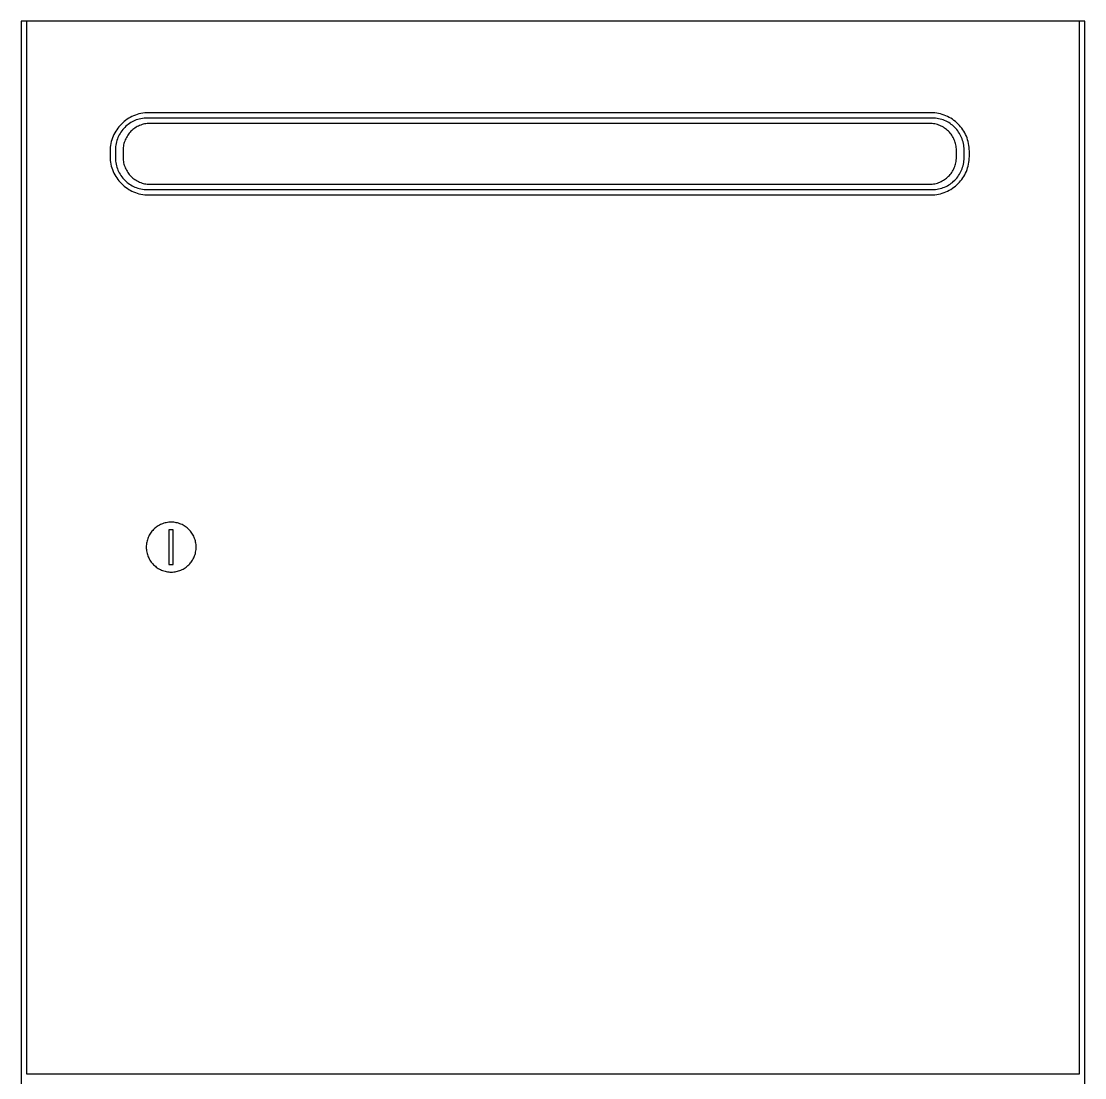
# Model space of a CAD drawing. Header units: millimetres. Extents: x 1075 to 13200, y 678 to 7235.
# Drawn here: x 1531.8 to 1932.8, y 4331 to 4729.5 of the extents above; entities that cross this region are included whole.
import ezdxf

# ---------------------------------------------------------------- set-up
doc = ezdxf.new("R2010")
doc.units = ezdxf.units.MM

msp = doc.modelspace()

# ---------------------------------------------------------------- linework, layer by layer
at = {"color": 0}
msp.add_lwpolyline([(1932.81, 4729.5), (1531.81, 4729.5), (1531.81, 3529.5), (1932.81, 3529.5)], close=True, dxfattribs=at)
for points in [[(1930.81, 4729.5, 0), (1533.81, 4729.5, 0), (1533.81, 4332.5, 0), (1930.81, 4332.5, 0)], [(1889.31, 4680.48, 0), (1889.29, 4681.22, 0), (1889.24, 4681.96, 0), (1889.14, 4682.69, 0), (1889.02, 4683.4, 0), (1888.85, 4684.1, 0), (1888.66, 4684.79, 0), (1888.43, 4685.47, 0), (1888.17, 4686.13, 0), (1887.88, 4686.77, 0), (1887.56, 4687.4, 0), (1887.21, 4688, 0), (1886.83, 4688.59, 0), (1886.42, 4689.16, 0), (1885.99, 4689.71, 0), (1885.54, 4690.24, 0), (1885.06, 4690.74, 0), (1884.55, 4691.22, 0), (1884.02, 4691.68, 0), (1883.48, 4692.11, 0), (1882.91, 4692.52, 0), (1882.32, 4692.89, 0), (1881.71, 4693.24, 0), (1881.08, 4693.56, 0), (1880.44, 4693.86, 0), (1879.78, 4694.12, 0), (1879.11, 4694.34, 0), (1878.42, 4694.54, 0), (1877.72, 4694.7, 0), (1877, 4694.83, 0), (1876.28, 4694.92, 0), (1875.54, 4694.98, 0), (1874.79, 4695, 0), (1579.83, 4695, 0), (1579.08, 4694.98, 0), (1578.35, 4694.92, 0), (1577.62, 4694.83, 0), (1576.91, 4694.7, 0), (1576.2, 4694.54, 0), (1575.52, 4694.34, 0), (1574.84, 4694.12, 0), (1574.18, 4693.86, 0), (1573.54, 4693.56, 0), (1572.91, 4693.24, 0), (1572.31, 4692.89, 0), (1571.72, 4692.52, 0), (1571.15, 4692.11, 0), (1570.6, 4691.68, 0), (1570.07, 4691.22, 0), (1569.57, 4690.74, 0), (1569.09, 4690.24, 0), (1568.63, 4689.71, 0), (1568.2, 4689.16, 0), (1567.79, 4688.59, 0), (1567.41, 4688, 0), (1567.07, 4687.4, 0), (1566.74, 4686.77, 0), (1566.45, 4686.13, 0), (1566.19, 4685.47, 0), (1565.96, 4684.79, 0), (1565.77, 4684.1, 0), (1565.61, 4683.4, 0), (1565.48, 4682.69, 0), (1565.39, 4681.96, 0), (1565.33, 4681.22, 0), (1565.31, 4680.48, 0), (1565.31, 4678.52, 0), (1565.33, 4677.77, 0), (1565.39, 4677.03, 0), (1565.48, 4676.31, 0), (1565.61, 4675.59, 0), (1565.77, 4674.89, 0), (1565.96, 4674.2, 0), (1566.19, 4673.53, 0), (1566.45, 4672.87, 0), (1566.74, 4672.23, 0), (1567.07, 4671.6, 0), (1567.41, 4670.99, 0), (1567.79, 4670.4, 0), (1568.2, 4669.83, 0), (1568.63, 4669.28, 0), (1569.09, 4668.76, 0), (1569.57, 4668.25, 0), (1570.07, 4667.77, 0), (1570.6, 4667.32, 0), (1571.15, 4666.88, 0), (1571.72, 4666.48, 0), (1572.31, 4666.1, 0), (1572.91, 4665.75, 0), (1573.54, 4665.43, 0), (1574.18, 4665.14, 0), (1574.84, 4664.88, 0), (1575.52, 4664.65, 0), (1576.2, 4664.45, 0), (1576.91, 4664.29, 0), (1577.62, 4664.16, 0), (1578.35, 4664.07, 0), (1579.08, 4664.02, 0), (1579.83, 4664, 0), (1874.79, 4664, 0), (1875.54, 4664.02, 0), (1876.28, 4664.07, 0), (1877, 4664.16, 0), (1877.72, 4664.29, 0), (1878.42, 4664.45, 0), (1879.11, 4664.65, 0), (1879.78, 4664.88, 0), (1880.44, 4665.14, 0), (1881.08, 4665.43, 0), (1881.71, 4665.75, 0), (1882.32, 4666.1, 0), (1882.91, 4666.48, 0), (1883.48, 4666.88, 0), (1884.02, 4667.32, 0), (1884.55, 4667.77, 0), (1885.06, 4668.25, 0), (1885.54, 4668.76, 0), (1885.99, 4669.28, 0), (1886.42, 4669.83, 0), (1886.83, 4670.4, 0), (1887.21, 4670.99, 0), (1887.56, 4671.6, 0), (1887.88, 4672.23, 0), (1888.17, 4672.87, 0), (1888.43, 4673.53, 0), (1888.66, 4674.2, 0), (1888.85, 4674.89, 0), (1889.02, 4675.59, 0), (1889.14, 4676.31, 0), (1889.24, 4677.03, 0), (1889.29, 4677.77, 0), (1889.31, 4678.52, 0)], [(1887.31, 4681, 0), (1887.3, 4681.61, 0), (1887.25, 4682.22, 0), (1887.17, 4682.82, 0), (1887.07, 4683.41, 0), (1886.93, 4683.99, 0), (1886.77, 4684.56, 0), (1886.58, 4685.12, 0), (1886.37, 4685.67, 0), (1886.13, 4686.2, 0), (1885.86, 4686.71, 0), (1885.57, 4687.22, 0), (1885.26, 4687.7, 0), (1884.93, 4688.17, 0), (1884.57, 4688.63, 0), (1884.19, 4689.06, 0), (1883.79, 4689.48, 0), (1883.38, 4689.88, 0), (1882.94, 4690.26, 0), (1882.49, 4690.61, 0), (1882.02, 4690.95, 0), (1881.53, 4691.26, 0), (1881.03, 4691.55, 0), (1880.51, 4691.81, 0), (1879.98, 4692.05, 0), (1879.44, 4692.27, 0), (1878.88, 4692.46, 0), (1878.31, 4692.62, 0), (1877.73, 4692.75, 0), (1877.14, 4692.86, 0), (1876.54, 4692.94, 0), (1875.93, 4692.98, 0), (1875.31, 4693, 0), (1579.31, 4693, 0), (1578.69, 4692.98, 0), (1578.09, 4692.94, 0), (1577.49, 4692.86, 0), (1576.89, 4692.75, 0), (1576.31, 4692.62, 0), (1575.74, 4692.46, 0), (1575.19, 4692.27, 0), (1574.64, 4692.05, 0), (1574.11, 4691.81, 0), (1573.59, 4691.55, 0), (1573.09, 4691.26, 0), (1572.6, 4690.95, 0), (1572.13, 4690.61, 0), (1571.68, 4690.26, 0), (1571.24, 4689.88, 0), (1570.83, 4689.48, 0), (1570.43, 4689.06, 0), (1570.05, 4688.63, 0), (1569.7, 4688.17, 0), (1569.36, 4687.7, 0), (1569.05, 4687.22, 0), (1568.76, 4686.71, 0), (1568.5, 4686.2, 0), (1568.26, 4685.67, 0), (1568.04, 4685.12, 0), (1567.85, 4684.56, 0), (1567.69, 4683.99, 0), (1567.56, 4683.41, 0), (1567.45, 4682.82, 0), (1567.37, 4682.22, 0), (1567.33, 4681.61, 0), (1567.31, 4681, 0), (1567.31, 4678, 0), (1567.33, 4677.38, 0), (1567.37, 4676.77, 0), (1567.45, 4676.17, 0), (1567.56, 4675.58, 0), (1567.69, 4675, 0), (1567.85, 4674.43, 0), (1568.04, 4673.87, 0), (1568.26, 4673.33, 0), (1568.5, 4672.8, 0), (1568.76, 4672.28, 0), (1569.05, 4671.78, 0), (1569.36, 4671.29, 0), (1569.7, 4670.82, 0), (1570.05, 4670.37, 0), (1570.43, 4669.93, 0), (1570.83, 4669.51, 0), (1571.24, 4669.12, 0), (1571.68, 4668.74, 0), (1572.13, 4668.38, 0), (1572.6, 4668.05, 0), (1573.09, 4667.74, 0), (1573.59, 4667.45, 0), (1574.11, 4667.18, 0), (1574.64, 4666.94, 0), (1575.19, 4666.73, 0), (1575.74, 4666.54, 0), (1576.31, 4666.38, 0), (1576.89, 4666.24, 0), (1577.49, 4666.14, 0), (1578.09, 4666.06, 0), (1578.69, 4666.01, 0), (1579.31, 4666, 0), (1875.31, 4666, 0), (1875.93, 4666.01, 0), (1876.54, 4666.06, 0), (1877.14, 4666.14, 0), (1877.73, 4666.24, 0), (1878.31, 4666.38, 0), (1878.88, 4666.54, 0), (1879.44, 4666.73, 0), (1879.98, 4666.94, 0), (1880.51, 4667.18, 0), (1881.03, 4667.45, 0), (1881.53, 4667.74, 0), (1882.02, 4668.05, 0), (1882.49, 4668.38, 0), (1882.94, 4668.74, 0), (1883.38, 4669.12, 0), (1883.79, 4669.51, 0), (1884.19, 4669.93, 0), (1884.57, 4670.37, 0), (1884.93, 4670.82, 0), (1885.26, 4671.29, 0), (1885.57, 4671.78, 0), (1885.86, 4672.28, 0), (1886.13, 4672.8, 0), (1886.37, 4673.33, 0), (1886.58, 4673.87, 0), (1886.77, 4674.43, 0), (1886.93, 4675, 0), (1887.07, 4675.58, 0), (1887.17, 4676.17, 0), (1887.25, 4676.77, 0), (1887.3, 4677.38, 0), (1887.31, 4678, 0)], [(1884.42, 4680.8, 0), (1884.41, 4681.33, 0), (1884.37, 4681.84, 0), (1884.3, 4682.35, 0), (1884.21, 4682.85, 0), (1884.1, 4683.34, 0), (1883.96, 4683.82, 0), (1883.8, 4684.3, 0), (1883.62, 4684.76, 0), (1883.42, 4685.21, 0), (1883.19, 4685.65, 0), (1882.95, 4686.07, 0), (1882.68, 4686.48, 0), (1882.4, 4686.88, 0), (1882.1, 4687.27, 0), (1881.78, 4687.64, 0), (1881.44, 4687.99, 0), (1881.09, 4688.33, 0), (1880.72, 4688.64, 0), (1880.33, 4688.95, 0), (1879.94, 4689.23, 0), (1879.52, 4689.49, 0), (1879.1, 4689.74, 0), (1878.66, 4689.96, 0), (1878.21, 4690.17, 0), (1877.75, 4690.35, 0), (1877.28, 4690.51, 0), (1876.79, 4690.65, 0), (1876.3, 4690.76, 0), (1875.8, 4690.85, 0), (1875.29, 4690.91, 0), (1874.78, 4690.95, 0), (1874.26, 4690.97, 0), (1580.37, 4690.97, 0), (1579.84, 4690.95, 0), (1579.33, 4690.91, 0), (1578.82, 4690.85, 0), (1578.32, 4690.76, 0), (1577.83, 4690.65, 0), (1577.35, 4690.51, 0), (1576.87, 4690.35, 0), (1576.41, 4690.17, 0), (1575.96, 4689.96, 0), (1575.52, 4689.74, 0), (1575.1, 4689.49, 0), (1574.69, 4689.23, 0), (1574.29, 4688.95, 0), (1573.9, 4688.64, 0), (1573.53, 4688.33, 0), (1573.18, 4687.99, 0), (1572.84, 4687.64, 0), (1572.53, 4687.27, 0), (1572.22, 4686.88, 0), (1571.94, 4686.48, 0), (1571.68, 4686.07, 0), (1571.43, 4685.65, 0), (1571.21, 4685.21, 0), (1571, 4684.76, 0), (1570.82, 4684.3, 0), (1570.66, 4683.82, 0), (1570.52, 4683.34, 0), (1570.41, 4682.85, 0), (1570.32, 4682.35, 0), (1570.26, 4681.84, 0), (1570.22, 4681.33, 0), (1570.2, 4680.8, 0), (1570.2, 4678.19, 0), (1570.22, 4677.67, 0), (1570.26, 4677.15, 0), (1570.32, 4676.64, 0), (1570.41, 4676.14, 0), (1570.52, 4675.65, 0), (1570.66, 4675.17, 0), (1570.82, 4674.7, 0), (1571, 4674.24, 0), (1571.21, 4673.79, 0), (1571.43, 4673.35, 0), (1571.68, 4672.92, 0), (1571.94, 4672.51, 0), (1572.22, 4672.11, 0), (1572.53, 4671.73, 0), (1572.84, 4671.36, 0), (1573.18, 4671.01, 0), (1573.53, 4670.67, 0), (1573.9, 4670.35, 0), (1574.29, 4670.05, 0), (1574.69, 4669.76, 0), (1575.1, 4669.5, 0), (1575.52, 4669.26, 0), (1575.96, 4669.03, 0), (1576.41, 4668.83, 0), (1576.87, 4668.64, 0), (1577.35, 4668.48, 0), (1577.83, 4668.35, 0), (1578.32, 4668.23, 0), (1578.82, 4668.14, 0), (1579.33, 4668.08, 0), (1579.84, 4668.04, 0), (1580.37, 4668.03, 0), (1874.26, 4668.03, 0), (1874.78, 4668.04, 0), (1875.29, 4668.08, 0), (1875.8, 4668.14, 0), (1876.3, 4668.23, 0), (1876.79, 4668.35, 0), (1877.28, 4668.48, 0), (1877.75, 4668.64, 0), (1878.21, 4668.83, 0), (1878.66, 4669.03, 0), (1879.1, 4669.26, 0), (1879.52, 4669.5, 0), (1879.94, 4669.76, 0), (1880.33, 4670.05, 0), (1880.72, 4670.35, 0), (1881.09, 4670.67, 0), (1881.44, 4671.01, 0), (1881.78, 4671.36, 0), (1882.1, 4671.73, 0), (1882.4, 4672.11, 0), (1882.68, 4672.51, 0), (1882.95, 4672.92, 0), (1883.19, 4673.35, 0), (1883.42, 4673.79, 0), (1883.62, 4674.24, 0), (1883.8, 4674.7, 0), (1883.96, 4675.17, 0), (1884.1, 4675.65, 0), (1884.21, 4676.14, 0), (1884.3, 4676.64, 0), (1884.37, 4677.15, 0), (1884.41, 4677.67, 0), (1884.42, 4678.19, 0)], [(1597.76, 4531.15, 0.48), (1597.75, 4531.63, 0.48), (1597.71, 4532.11, 0.48), (1597.65, 4532.58, 0.48), (1597.57, 4533.04, 0.48), (1597.46, 4533.5, 0.48), (1597.34, 4533.95, 0.48), (1597.19, 4534.38, 0.48), (1597.02, 4534.81, 0.48), (1596.83, 4535.23, 0.48), (1596.62, 4535.63, 0.48), (1596.4, 4536.03, 0.48), (1596.15, 4536.41, 0.48), (1595.89, 4536.78, 0.48), (1595.61, 4537.13, 0.48), (1595.32, 4537.47, 0.48), (1595, 4537.8, 0.48), (1594.68, 4538.11, 0.48), (1594.34, 4538.41, 0.48), (1593.98, 4538.69, 0.48), (1593.61, 4538.95, 0.48), (1593.23, 4539.19, 0.48), (1592.84, 4539.42, 0.48), (1592.43, 4539.63, 0.48), (1592.02, 4539.82, 0.48), (1591.59, 4539.98, 0.48), (1591.15, 4540.13, 0.48), (1590.7, 4540.26, 0.48), (1590.25, 4540.36, 0.48), (1589.79, 4540.45, 0.48), (1589.32, 4540.51, 0.48), (1588.84, 4540.54, 0.48), (1588.36, 4540.56, 0.48), (1587.87, 4540.54, 0.48), (1587.4, 4540.51, 0.48), (1586.93, 4540.45, 0.48), (1586.46, 4540.36, 0.48), (1586.01, 4540.26, 0.48), (1585.56, 4540.13, 0.48), (1585.12, 4539.98, 0.48), (1584.7, 4539.82, 0.48), (1584.28, 4539.63, 0.48), (1583.88, 4539.42, 0.48), (1583.48, 4539.19, 0.48), (1583.1, 4538.95, 0.48), (1582.73, 4538.69, 0.48), (1582.38, 4538.41, 0.48), (1582.03, 4538.11, 0.48), (1581.71, 4537.8, 0.48), (1581.4, 4537.47, 0.48), (1581.1, 4537.13, 0.48), (1580.82, 4536.78, 0.48), (1580.56, 4536.41, 0.48), (1580.32, 4536.03, 0.48), (1580.09, 4535.63, 0.48), (1579.88, 4535.23, 0.48), (1579.69, 4534.81, 0.48), (1579.52, 4534.38, 0.48), (1579.38, 4533.95, 0.48), (1579.25, 4533.5, 0.48), (1579.14, 4533.04, 0.48), (1579.06, 4532.58, 0.48), (1579, 4532.11, 0.48), (1578.96, 4531.63, 0.48), (1578.95, 4531.15, 0.48), (1578.96, 4530.67, 0.48), (1579, 4530.19, 0.48), (1579.06, 4529.72, 0.48), (1579.14, 4529.26, 0.48), (1579.25, 4528.8, 0.48), (1579.38, 4528.36, 0.48), (1579.52, 4527.92, 0.48), (1579.69, 4527.49, 0.48), (1579.88, 4527.08, 0.48), (1580.09, 4526.67, 0.48), (1580.32, 4526.28, 0.48), (1580.56, 4525.89, 0.48), (1580.82, 4525.53, 0.48), (1581.1, 4525.17, 0.48), (1581.4, 4524.83, 0.48), (1581.71, 4524.5, 0.48), (1582.03, 4524.19, 0.48), (1582.38, 4523.9, 0.48), (1582.73, 4523.62, 0.48), (1583.1, 4523.35, 0.48), (1583.48, 4523.11, 0.48), (1583.88, 4522.88, 0.48), (1584.28, 4522.67, 0.48), (1584.7, 4522.49, 0.48), (1585.12, 4522.32, 0.48), (1585.56, 4522.17, 0.48), (1586.01, 4522.04, 0.48), (1586.46, 4521.94, 0.48), (1586.93, 4521.85, 0.48), (1587.4, 4521.79, 0.48), (1587.87, 4521.76, 0.48), (1588.36, 4521.75, 0.48), (1588.84, 4521.76, 0.48), (1589.32, 4521.79, 0.48), (1589.79, 4521.85, 0.48), (1590.25, 4521.94, 0.48), (1590.7, 4522.04, 0.48), (1591.15, 4522.17, 0.48), (1591.59, 4522.32, 0.48), (1592.02, 4522.49, 0.48), (1592.43, 4522.67, 0.48), (1592.84, 4522.88, 0.48), (1593.23, 4523.11, 0.48), (1593.61, 4523.35, 0.48), (1593.98, 4523.62, 0.48), (1594.34, 4523.9, 0.48), (1594.68, 4524.19, 0.48), (1595, 4524.5, 0.48), (1595.32, 4524.83, 0.48), (1595.61, 4525.17, 0.48), (1595.89, 4525.53, 0.48), (1596.15, 4525.89, 0.48), (1596.4, 4526.28, 0.48), (1596.62, 4526.67, 0.48), (1596.83, 4527.08, 0.48), (1597.02, 4527.49, 0.48), (1597.19, 4527.92, 0.48), (1597.34, 4528.36, 0.48), (1597.46, 4528.8, 0.48), (1597.57, 4529.26, 0.48), (1597.65, 4529.72, 0.48), (1597.71, 4530.19, 0.48), (1597.75, 4530.67, 0.48)], [(1589.09, 4537.62, 0.48), (1587.49, 4537.62, 0.48), (1587.49, 4524.59, 0.48), (1589.09, 4524.59, 0.48)]]:
    msp.add_polyline3d(points, close=True, dxfattribs=at)

doc.saveas('drawing.dxf')
